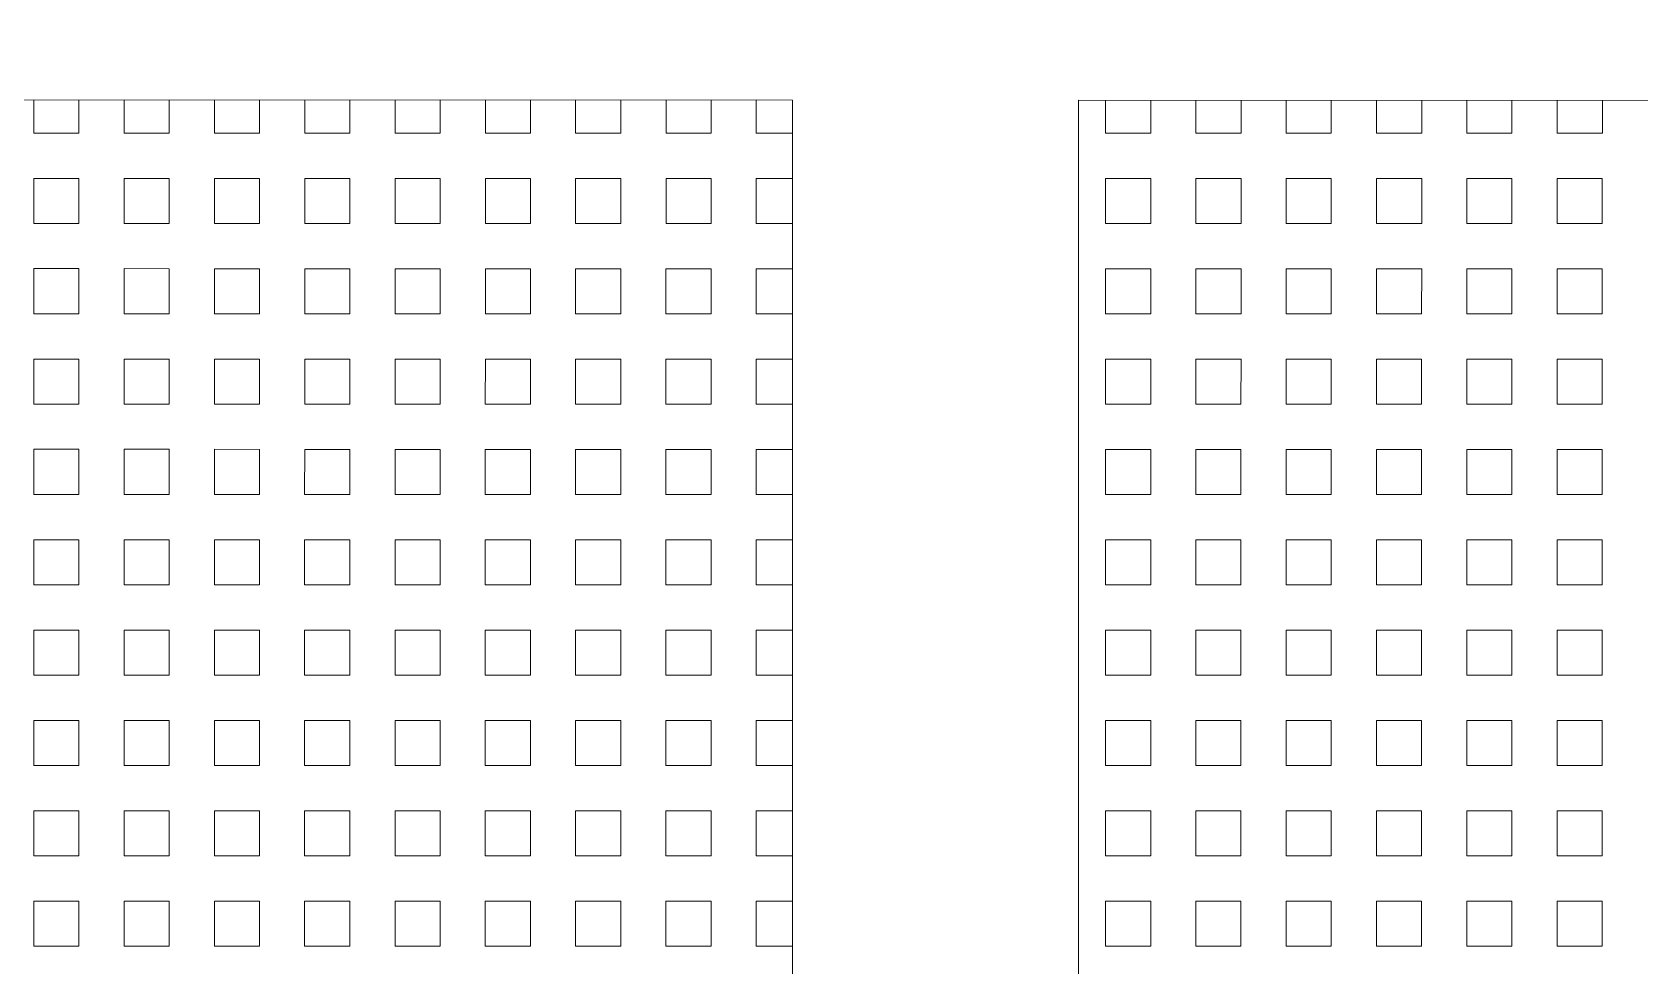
# Model space of a CAD drawing. Extents: x 3377 to 3790, y 1673 to 1846.
# Drawn here: x 3520.798 to 3523.058, y 1754.291 to 1755.603 of the extents above; entities that cross this region are included whole.
import ezdxf

# ---------------------------------------------------------------- set-up
doc = ezdxf.new("R2010")
doc.units = 0
doc.header["$LTSCALE"] = 2
doc.layers.add('PDF7_0', color=7, linetype='Continuous', true_color=0xc6c6c6)
doc.layers.add('PDF7_04-DETALHE', color=7, linetype='Continuous', true_color=0xc6c6c6)

msp = doc.modelspace()

# ---------------------------------------------------------------- linework, layer by layer
at = {"layer": 'PDF7_0', "color": 7, "lineweight": 0}
msp.add_lwpolyline([(3535.3864, 1752.8449), (3535.4118, 1752.8576, 0.281721), (3525.3159, 1759.0363, 0.281573), (3515.2191, 1752.859), (3515.2488, 1752.8463, -0.281585), (3525.3159, 1759.0067, -0.281456)], format="xyb", close=True, dxfattribs=at)
for points in [[(3535.1368, 1753.0988, 0.27384), (3525.3159, 1758.9051, 0.27384), (3515.4942, 1753.1002), (3515.8454, 1752.9055, -0.273455), (3525.3159, 1758.5073, -0.273821), (3534.7856, 1752.9042), (3534.739, 1752.9889), (3535.0902, 1753.1877), (3535.1368, 1753.0988), (3535.2129, 1752.9042), (3534.6713, 1752.9042, 0.272283), (3525.3158, 1758.4058, 0.272651), (3515.9597, 1752.9055), (3515.8454, 1752.9055), (3515.4434, 1752.9055)], [(3535.086, 1753.1158, 0.272189), (3525.3159, 1758.8713, 0.272189), (3515.545, 1753.1171), (3515.8285, 1752.9563, -0.272462), (3525.3159, 1758.5454), (3525.3159, 1758.8713), (3525.3159, 1758.5454, -0.272294), (3534.8025, 1752.955)]]:
    msp.add_lwpolyline(points, format="xyb", dxfattribs=at)
for points in [[(3518.5705, 1752.9053), (3516.3024, 1752.9055), (3516.5225, 1753.2694), (3516.7552, 1753.6205), (3517.0007, 1753.9633), (3517.263, 1754.2933), (3517.5381, 1754.6149), (3517.8259, 1754.9238), (3518.1221, 1755.22), (3518.4352, 1755.5077), (3521.867, 1755.5075), (3521.8669, 1754.2084)], [(3528.3665, 1754.2079), (3528.3666, 1755.507), (3522.269, 1755.5074), (3522.2689, 1754.2084)]]:
    msp.add_lwpolyline(points, dxfattribs=at)
at = {"layer": 'PDF7_04-DETALHE', "lineweight": 0}
for points in [[(3520.8007, 1755.5075), (3520.8006, 1755.461), (3520.8641, 1755.461), (3520.8641, 1755.5075)], [(3520.9276, 1755.5075), (3520.9276, 1755.461), (3520.9911, 1755.461), (3520.9911, 1755.5075)], [(3521.0545, 1755.5075), (3521.0545, 1755.461), (3521.118, 1755.461), (3521.118, 1755.5075)], [(3521.1815, 1755.5075), (3521.1815, 1755.461), (3521.245, 1755.4609), (3521.245, 1755.5075)], [(3521.3084, 1755.5075), (3521.3084, 1755.4609), (3521.3719, 1755.4609), (3521.3719, 1755.5075)], [(3521.4354, 1755.5075), (3521.4354, 1755.4609), (3521.4988, 1755.4609), (3521.4988, 1755.5075)], [(3521.5623, 1755.5075), (3521.5623, 1755.4609), (3521.6258, 1755.4609), (3521.6258, 1755.5075)], [(3521.6893, 1755.5075), (3521.6893, 1755.4609), (3521.7527, 1755.4609), (3521.7527, 1755.5075)], [(3521.8162, 1755.5075), (3521.8162, 1755.4609), (3521.867, 1755.4609)], [(3522.3071, 1755.5074), (3522.3071, 1755.4609), (3522.3705, 1755.4609), (3522.3705, 1755.5074)], [(3522.434, 1755.5074), (3522.434, 1755.4609), (3522.4975, 1755.4609), (3522.4975, 1755.5074)], [(3522.561, 1755.5074), (3522.5609, 1755.4609), (3522.6244, 1755.4609), (3522.6244, 1755.5074)], [(3522.6879, 1755.5074), (3522.6879, 1755.4608), (3522.7514, 1755.4608), (3522.7514, 1755.5074)], [(3522.8148, 1755.5074), (3522.8148, 1755.4608), (3522.8783, 1755.4608), (3522.8783, 1755.5074)], [(3522.9418, 1755.5074), (3522.9418, 1755.4608), (3523.0053, 1755.4608), (3523.0053, 1755.5074)], [(3521.867, 1755.334), (3521.8162, 1755.334), (3521.8162, 1755.3974), (3521.867, 1755.3974)], [(3521.867, 1755.207), (3521.8162, 1755.207), (3521.8162, 1755.2705), (3521.867, 1755.2705)], [(3521.867, 1755.0801), (3521.8162, 1755.0801), (3521.8162, 1755.1435), (3521.867, 1755.1435)], [(3521.8669, 1754.9531), (3521.8162, 1754.9531), (3521.8162, 1755.0166), (3521.867, 1755.0166)], [(3521.8669, 1754.8262), (3521.8162, 1754.8262), (3521.8162, 1754.8897), (3521.8669, 1754.8897)], [(3521.8669, 1754.6992), (3521.8162, 1754.6992), (3521.8162, 1754.7627), (3521.8669, 1754.7627)], [(3521.8669, 1754.5723), (3521.8161, 1754.5723), (3521.8162, 1754.6358), (3521.8669, 1754.6358)], [(3521.8669, 1754.4453), (3521.8161, 1754.4454), (3521.8161, 1754.5088), (3521.8669, 1754.5088)], [(3521.8669, 1754.3184), (3521.8161, 1754.3184), (3521.8161, 1754.3819), (3521.8669, 1754.3819)]]:
    msp.add_lwpolyline(points, dxfattribs=at)
for points in [[(3520.8641, 1755.3975), (3520.8641, 1755.334), (3520.8006, 1755.334), (3520.8006, 1755.3975)], [(3520.9911, 1755.3975), (3520.9911, 1755.334), (3520.9276, 1755.334), (3520.9276, 1755.3975)], [(3521.118, 1755.3975), (3521.118, 1755.334), (3521.0545, 1755.334), (3521.0545, 1755.3975)], [(3521.2449, 1755.3975), (3521.2449, 1755.334), (3521.1815, 1755.334), (3521.1815, 1755.3975)], [(3521.3719, 1755.3975), (3521.3719, 1755.334), (3521.3084, 1755.334), (3521.3084, 1755.3975)], [(3521.4988, 1755.3975), (3521.4988, 1755.334), (3521.4354, 1755.334), (3521.4354, 1755.3975)], [(3521.6258, 1755.3974), (3521.6258, 1755.334), (3521.5623, 1755.334), (3521.5623, 1755.3975)], [(3521.7527, 1755.3974), (3521.7527, 1755.334), (3521.6893, 1755.334), (3521.6893, 1755.3974)], [(3522.3705, 1755.3974), (3522.3705, 1755.3339), (3522.307, 1755.3339), (3522.3071, 1755.3974)], [(3522.4975, 1755.3974), (3522.4975, 1755.3339), (3522.434, 1755.3339), (3522.434, 1755.3974)], [(3522.6244, 1755.3974), (3522.6244, 1755.3339), (3522.5609, 1755.3339), (3522.5609, 1755.3974)], [(3522.7514, 1755.3974), (3522.7514, 1755.3339), (3522.6879, 1755.3339), (3522.6879, 1755.3974)], [(3522.8783, 1755.3974), (3522.8783, 1755.3339), (3522.8148, 1755.3339), (3522.8148, 1755.3974)], [(3523.0052, 1755.3974), (3523.0052, 1755.3339), (3522.9418, 1755.3339), (3522.9418, 1755.3974)], [(3520.8641, 1755.2706), (3520.8641, 1755.2071), (3520.8006, 1755.2071), (3520.8006, 1755.2706)], [(3520.9911, 1755.2705), (3520.991, 1755.2071), (3520.9276, 1755.2071), (3520.9276, 1755.2706)], [(3521.118, 1755.2705), (3521.118, 1755.2071), (3521.0545, 1755.2071), (3521.0545, 1755.2705)], [(3521.2449, 1755.2705), (3521.2449, 1755.2071), (3521.1815, 1755.2071), (3521.1815, 1755.2705)], [(3521.3719, 1755.2705), (3521.3719, 1755.207), (3521.3084, 1755.2071), (3521.3084, 1755.2705)], [(3521.4988, 1755.2705), (3521.4988, 1755.207), (3521.4354, 1755.207), (3521.4354, 1755.2705)], [(3521.6258, 1755.2705), (3521.6258, 1755.207), (3521.5623, 1755.207), (3521.5623, 1755.2705)], [(3521.7527, 1755.2705), (3521.7527, 1755.207), (3521.6892, 1755.207), (3521.6892, 1755.2705)], [(3522.3705, 1755.2705), (3522.3705, 1755.207), (3522.307, 1755.207), (3522.307, 1755.2705)], [(3522.4975, 1755.2704), (3522.4975, 1755.207), (3522.434, 1755.207), (3522.434, 1755.2704)], [(3522.6244, 1755.2704), (3522.6244, 1755.207), (3522.5609, 1755.207), (3522.5609, 1755.2704)], [(3522.7514, 1755.2704), (3522.7513, 1755.207), (3522.6879, 1755.207), (3522.6879, 1755.2704)], [(3522.8783, 1755.2704), (3522.8783, 1755.2069), (3522.8148, 1755.207), (3522.8148, 1755.2704)], [(3523.0052, 1755.2704), (3523.0052, 1755.2069), (3522.9418, 1755.2069), (3522.9418, 1755.2704)], [(3520.8641, 1755.1436), (3520.8641, 1755.0801), (3520.8006, 1755.0801), (3520.8006, 1755.1436)], [(3520.991, 1755.1436), (3520.991, 1755.0801), (3520.9276, 1755.0801), (3520.9276, 1755.1436)], [(3521.118, 1755.1436), (3521.118, 1755.0801), (3521.0545, 1755.0801), (3521.0545, 1755.1436)], [(3521.2449, 1755.1436), (3521.2449, 1755.0801), (3521.1815, 1755.0801), (3521.1815, 1755.1436)], [(3521.3719, 1755.1436), (3521.3719, 1755.0801), (3521.3084, 1755.0801), (3521.3084, 1755.1436)], [(3521.4988, 1755.1436), (3521.4988, 1755.0801), (3521.4353, 1755.0801), (3521.4354, 1755.1436)], [(3521.6258, 1755.1436), (3521.6258, 1755.0801), (3521.5623, 1755.0801), (3521.5623, 1755.1436)], [(3521.7527, 1755.1436), (3521.7527, 1755.0801), (3521.6892, 1755.0801), (3521.6892, 1755.1436)], [(3522.3705, 1755.1435), (3522.3705, 1755.08), (3522.307, 1755.08), (3522.307, 1755.1435)], [(3522.4975, 1755.1435), (3522.4974, 1755.08), (3522.434, 1755.08), (3522.434, 1755.1435)], [(3522.6244, 1755.1435), (3522.6244, 1755.08), (3522.5609, 1755.08), (3522.5609, 1755.1435)], [(3522.7513, 1755.1435), (3522.7513, 1755.08), (3522.6879, 1755.08), (3522.6879, 1755.1435)], [(3522.8783, 1755.1435), (3522.8783, 1755.08), (3522.8148, 1755.08), (3522.8148, 1755.1435)], [(3523.0052, 1755.1435), (3523.0052, 1755.08), (3522.9418, 1755.08), (3522.9418, 1755.1435)], [(3520.8641, 1755.0167), (3520.8641, 1754.9532), (3520.8006, 1754.9532), (3520.8006, 1755.0167)], [(3520.991, 1755.0167), (3520.991, 1754.9532), (3520.9276, 1754.9532), (3520.9276, 1755.0167)], [(3521.118, 1755.0166), (3521.118, 1754.9532), (3521.0545, 1754.9532), (3521.0545, 1755.0167)], [(3521.2449, 1755.0166), (3521.2449, 1754.9532), (3521.1814, 1754.9532), (3521.1815, 1755.0166)], [(3521.3719, 1755.0166), (3521.3719, 1754.9532), (3521.3084, 1754.9532), (3521.3084, 1755.0166)], [(3521.4988, 1755.0166), (3521.4988, 1754.9532), (3521.4353, 1754.9532), (3521.4353, 1755.0166)], [(3521.6258, 1755.0166), (3521.6258, 1754.9531), (3521.5623, 1754.9531), (3521.5623, 1755.0166)], [(3521.7527, 1755.0166), (3521.7527, 1754.9531), (3521.6892, 1754.9531), (3521.6892, 1755.0166)], [(3522.3705, 1755.0166), (3522.3705, 1754.9531), (3522.307, 1754.9531), (3522.307, 1755.0166)], [(3522.4974, 1755.0166), (3522.4974, 1754.9531), (3522.434, 1754.9531), (3522.434, 1755.0166)], [(3522.6244, 1755.0165), (3522.6244, 1754.9531), (3522.5609, 1754.9531), (3522.5609, 1755.0166)], [(3522.7513, 1755.0165), (3522.7513, 1754.9531), (3522.6879, 1754.9531), (3522.6879, 1755.0165)], [(3522.8783, 1755.0165), (3522.8783, 1754.9531), (3522.8148, 1754.9531), (3522.8148, 1755.0165)], [(3523.0052, 1755.0165), (3523.0052, 1754.953), (3522.9417, 1754.9531), (3522.9418, 1755.0165)], [(3520.8641, 1754.8897), (3520.8641, 1754.8262), (3520.8006, 1754.8263), (3520.8006, 1754.8897)], [(3520.991, 1754.8897), (3520.991, 1754.8262), (3520.9275, 1754.8262), (3520.9276, 1754.8897)], [(3521.118, 1754.8897), (3521.118, 1754.8262), (3521.0545, 1754.8262), (3521.0545, 1754.8897)], [(3521.2449, 1754.8897), (3521.2449, 1754.8262), (3521.1814, 1754.8262), (3521.1814, 1754.8897)], [(3521.3719, 1754.8897), (3521.3719, 1754.8262), (3521.3084, 1754.8262), (3521.3084, 1754.8897)], [(3521.4988, 1754.8897), (3521.4988, 1754.8262), (3521.4353, 1754.8262), (3521.4353, 1754.8897)], [(3521.6258, 1754.8897), (3521.6257, 1754.8262), (3521.5623, 1754.8262), (3521.5623, 1754.8897)], [(3521.7527, 1754.8897), (3521.7527, 1754.8262), (3521.6892, 1754.8262), (3521.6892, 1754.8897)], [(3522.3705, 1754.8896), (3522.3705, 1754.8261), (3522.307, 1754.8262), (3522.307, 1754.8896)], [(3522.4974, 1754.8896), (3522.4974, 1754.8261), (3522.434, 1754.8261), (3522.434, 1754.8896)], [(3522.6244, 1754.8896), (3522.6244, 1754.8261), (3522.5609, 1754.8261), (3522.5609, 1754.8896)], [(3522.7513, 1754.8896), (3522.7513, 1754.8261), (3522.6878, 1754.8261), (3522.6879, 1754.8896)], [(3522.8783, 1754.8896), (3522.8783, 1754.8261), (3522.8148, 1754.8261), (3522.8148, 1754.8896)], [(3523.0052, 1754.8896), (3523.0052, 1754.8261), (3522.9417, 1754.8261), (3522.9417, 1754.8896)], [(3520.8641, 1754.7628), (3520.8641, 1754.6993), (3520.8006, 1754.6993), (3520.8006, 1754.7628)], [(3520.991, 1754.7628), (3520.991, 1754.6993), (3520.9275, 1754.6993), (3520.9275, 1754.7628)], [(3521.118, 1754.7628), (3521.118, 1754.6993), (3521.0545, 1754.6993), (3521.0545, 1754.7628)], [(3521.2449, 1754.7628), (3521.2449, 1754.6993), (3521.1814, 1754.6993), (3521.1814, 1754.7628)], [(3521.3719, 1754.7627), (3521.3718, 1754.6993), (3521.3084, 1754.6993), (3521.3084, 1754.7627)], [(3521.4988, 1754.7627), (3521.4988, 1754.6993), (3521.4353, 1754.6993), (3521.4353, 1754.7627)], [(3521.6257, 1754.7627), (3521.6257, 1754.6993), (3521.5623, 1754.6993), (3521.5623, 1754.7627)], [(3521.7527, 1754.7627), (3521.7527, 1754.6992), (3521.6892, 1754.6992), (3521.6892, 1754.7627)], [(3522.3705, 1754.7627), (3522.3705, 1754.6992), (3522.307, 1754.6992), (3522.307, 1754.7627)], [(3522.4974, 1754.7627), (3522.4974, 1754.6992), (3522.434, 1754.6992), (3522.434, 1754.7627)], [(3522.6244, 1754.7627), (3522.6244, 1754.6992), (3522.5609, 1754.6992), (3522.5609, 1754.7627)], [(3522.7513, 1754.7626), (3522.7513, 1754.6992), (3522.6878, 1754.6992), (3522.6878, 1754.7627)], [(3522.8783, 1754.7626), (3522.8783, 1754.6992), (3522.8148, 1754.6992), (3522.8148, 1754.7626)], [(3523.0052, 1754.7626), (3523.0052, 1754.6992), (3522.9417, 1754.6992), (3522.9417, 1754.7626)], [(3520.8641, 1754.6358), (3520.8641, 1754.5724), (3520.8006, 1754.5724), (3520.8006, 1754.6358)], [(3520.991, 1754.6358), (3520.991, 1754.5724), (3520.9275, 1754.5724), (3520.9275, 1754.6358)], [(3521.118, 1754.6358), (3521.118, 1754.5723), (3521.0545, 1754.5723), (3521.0545, 1754.6358)], [(3521.2449, 1754.6358), (3521.2449, 1754.5723), (3521.1814, 1754.5723), (3521.1814, 1754.6358)], [(3521.3718, 1754.6358), (3521.3718, 1754.5723), (3521.3084, 1754.5723), (3521.3084, 1754.6358)], [(3521.4988, 1754.6358), (3521.4988, 1754.5723), (3521.4353, 1754.5723), (3521.4353, 1754.6358)], [(3521.6257, 1754.6358), (3521.6257, 1754.5723), (3521.5623, 1754.5723), (3521.5623, 1754.6358)], [(3521.7527, 1754.6358), (3521.7527, 1754.5723), (3521.6892, 1754.5723), (3521.6892, 1754.6358)], [(3522.3705, 1754.6357), (3522.3705, 1754.5723), (3522.307, 1754.5723), (3522.307, 1754.6357)], [(3522.4974, 1754.6357), (3522.4974, 1754.5722), (3522.4339, 1754.5723), (3522.4339, 1754.6357)], [(3522.6244, 1754.6357), (3522.6244, 1754.5722), (3522.5609, 1754.5722), (3522.5609, 1754.6357)], [(3522.7513, 1754.6357), (3522.7513, 1754.5722), (3522.6878, 1754.5722), (3522.6878, 1754.6357)], [(3522.8783, 1754.6357), (3522.8782, 1754.5722), (3522.8148, 1754.5722), (3522.8148, 1754.6357)], [(3523.0052, 1754.6357), (3523.0052, 1754.5722), (3522.9417, 1754.5722), (3522.9417, 1754.6357)], [(3520.8641, 1754.5089), (3520.8641, 1754.4454), (3520.8006, 1754.4454), (3520.8006, 1754.5089)], [(3520.991, 1754.5089), (3520.991, 1754.4454), (3520.9275, 1754.4454), (3520.9275, 1754.5089)], [(3521.1179, 1754.5089), (3521.1179, 1754.4454), (3521.0545, 1754.4454), (3521.0545, 1754.5089)], [(3521.2449, 1754.5089), (3521.2449, 1754.4454), (3521.1814, 1754.4454), (3521.1814, 1754.5089)], [(3521.3718, 1754.5089), (3521.3718, 1754.4454), (3521.3084, 1754.4454), (3521.3084, 1754.5089)], [(3521.4988, 1754.5088), (3521.4988, 1754.4454), (3521.4353, 1754.4454), (3521.4353, 1754.5088)], [(3521.6257, 1754.5088), (3521.6257, 1754.4454), (3521.5622, 1754.4454), (3521.5623, 1754.5088)], [(3521.7527, 1754.5088), (3521.7527, 1754.4454), (3521.6892, 1754.4454), (3521.6892, 1754.5088)], [(3522.3705, 1754.5088), (3522.3705, 1754.4453), (3522.307, 1754.4453), (3522.307, 1754.5088)], [(3522.4974, 1754.5088), (3522.4974, 1754.4453), (3522.4339, 1754.4453), (3522.4339, 1754.5088)], [(3522.6244, 1754.5088), (3522.6244, 1754.4453), (3522.5609, 1754.4453), (3522.5609, 1754.5088)], [(3522.7513, 1754.5088), (3522.7513, 1754.4453), (3522.6878, 1754.4453), (3522.6878, 1754.5088)], [(3522.8782, 1754.5088), (3522.8782, 1754.4453), (3522.8148, 1754.4453), (3522.8148, 1754.5088)], [(3523.0052, 1754.5087), (3523.0052, 1754.4453), (3522.9417, 1754.4453), (3522.9417, 1754.5087)], [(3520.864, 1754.3819), (3520.864, 1754.3185), (3520.8006, 1754.3185), (3520.8006, 1754.3819)], [(3520.991, 1754.3819), (3520.991, 1754.3185), (3520.9275, 1754.3185), (3520.9275, 1754.3819)], [(3521.1179, 1754.3819), (3521.1179, 1754.3185), (3521.0545, 1754.3185), (3521.0545, 1754.3819)], [(3521.2449, 1754.3819), (3521.2449, 1754.3184), (3521.1814, 1754.3184), (3521.1814, 1754.3819)], [(3521.3718, 1754.3819), (3521.3718, 1754.3184), (3521.3084, 1754.3184), (3521.3084, 1754.3819)], [(3521.4988, 1754.3819), (3521.4988, 1754.3184), (3521.4353, 1754.3184), (3521.4353, 1754.3819)], [(3521.6257, 1754.3819), (3521.6257, 1754.3184), (3521.5622, 1754.3184), (3521.5622, 1754.3819)], [(3521.7527, 1754.3819), (3521.7527, 1754.3184), (3521.6892, 1754.3184), (3521.6892, 1754.3819)], [(3522.3705, 1754.3818), (3522.3705, 1754.3184), (3522.307, 1754.3184), (3522.307, 1754.3818)], [(3522.4974, 1754.3818), (3522.4974, 1754.3184), (3522.4339, 1754.3184), (3522.4339, 1754.3818)], [(3522.6243, 1754.3818), (3522.6243, 1754.3184), (3522.5609, 1754.3184), (3522.5609, 1754.3818)], [(3522.7513, 1754.3818), (3522.7513, 1754.3183), (3522.6878, 1754.3183), (3522.6878, 1754.3818)], [(3522.8782, 1754.3818), (3522.8782, 1754.3183), (3522.8148, 1754.3183), (3522.8148, 1754.3818)], [(3523.0052, 1754.3818), (3523.0052, 1754.3183), (3522.9417, 1754.3183), (3522.9417, 1754.3818)]]:
    msp.add_lwpolyline(points, close=True, dxfattribs=at)

doc.saveas('drawing.dxf')
